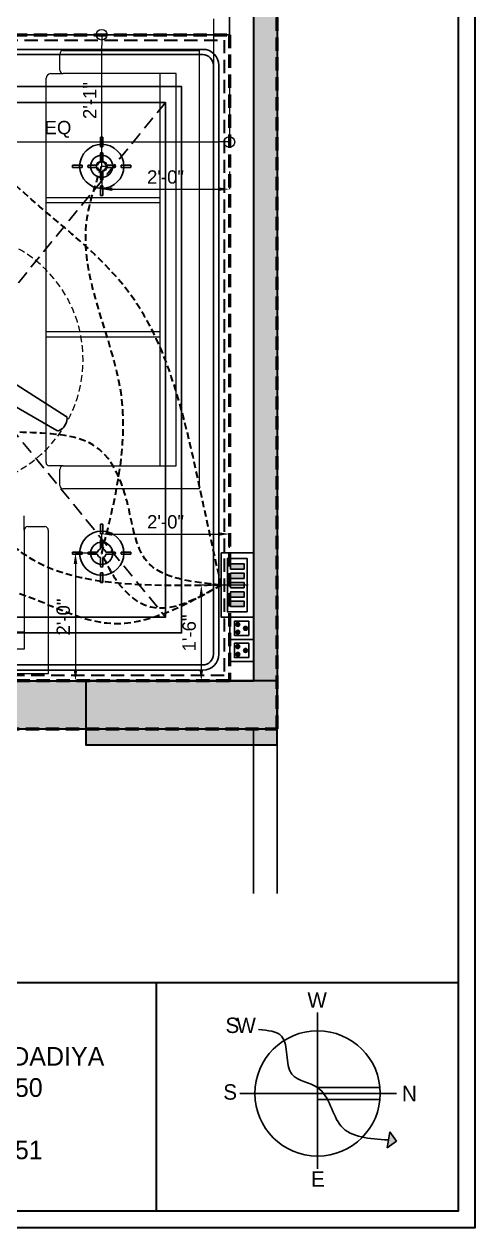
# Model space of a CAD drawing. Header units: inches. Extents: x 50354 to 53215, y -7830 to -6529.
# Drawn here: x 53129.9 to 53214.7, y -7172.9 to -6946.6 of the extents above; entities that cross this region are included whole.
import ezdxf

# ---------------------------------------------------------------- set-up
doc = ezdxf.new("R2010")
doc.units = ezdxf.units.IN
doc.header["$MEASUREMENT"] = 0
doc.header["$PDMODE"] = 2
for name, pattern in [('DASHED', [0.75, 0.5, -0.25]), ('DASHED2', [0.375, 0.25, -0.125]), ('HIDDEN', [0.375, 0.25, -0.125]), ('HIDDEN2', [0.1875, 0.125, -0.0625])]:
    doc.linetypes.add(name, pattern=pattern)
for name, color, linetype in [('A-ST-02 HATCH', 7, 'Continuous'), ('BEAM', 6, 'DASHED'), ('CEILING', 7, 'Continuous'), ('CILINNG', 3, 'Continuous'), ('electriacl', 20, 'Continuous'), ('ELETRICAL', 6, 'Continuous')]:
    doc.layers.add(name, color=color, linetype=linetype)
for name, color, linetype, lineweight in [('DIM', 7, 'Continuous', 18), ('FUR', 252, 'Continuous', 18), ('SK COLUMN', 7, 'Continuous', 30), ('wall', 7, 'Continuous', 30)]:
    doc.layers.add(name, color=color, linetype=linetype, lineweight=lineweight)
doc.layers.add('FUNITURE', color=7, linetype='Continuous', lineweight=15, true_color=0x7d7673)
doc.styles.add('ARIAL', font='arial.ttf')
doc.styles.add('CENTG', font='GOTHIC.TTF')
doc.styles.get("Standard").update_dxf_attribs({"font": 'ARLRDBD.TTF', "height": 3})
doc.dimstyles.new('dim01', dxfattribs={"dimtxt": 5.5, "dimasz": 4, "dimexe": 0, "dimexo": 1, "dimgap": 1, "dimtad": 1, "dimzin": 3, "dimdsep": 46, "dimlunit": 4, "dimtxsty": 'ARIAL', "dimblk": 'ARCHTICK', "dimcen": 4, "dimclrd": 250, "dimclre": 252, "dimclrt": 1, "dimadec": 0, "dimazin": 0, "dimtfac": 1, "dimtix": 1, "dimtmove": 2, "dimatfit": 3, "dimldrblk": 'ARCHTICK', "dimfxl": 1, "dimtolj": 1, "dimtzin": 0, "dimlwd": -1, "dimlwe": -1, "dimarcsym": 0})

# ---------------------------------------------------------------- blocks, each defined once
blk = doc.blocks.new('A$C5F573D35')
at = {"color": 1}
for p, q in [((-0.2, 5.48), (-0.2, 3.67)), ((0.2, 5.48), (0.2, 3.67)), ((-0.2, 2.41), (-0.2, 0.8)), ((0.2, 2.41), (0.2, 0.8)), ((-3.67, 0.2), (-5.48, 0.2)), ((-0.8, 0.2), (-2.41, 0.2)), ((2.41, 0.2), (0.8, 0.2)), ((5.48, 0.2), (3.67, 0.2)), ((-3.67, -0.2), (-5.48, -0.2)), ((-0.8, -0.2), (-2.41, -0.2)), ((-0.2, -0.8), (-0.2, -2.41)), ((0.2, -0.8), (0.2, -2.41)), ((2.41, -0.2), (0.8, -0.2)), ((5.48, -0.2), (3.67, -0.2)), ((-0.2, -3.67), (-0.2, -5.48)), ((0.2, -3.67), (0.2, -5.48))]:
    blk.add_line(p, q, dxfattribs=at)
for radius in [4.15, 2.09]:
    blk.add_circle((0, 0), radius, dxfattribs=at)
for centre, radius, start, end in [((0, 0), 5.48, 87.9033, 92.0967), ((0, 0), 3.68, 86.8732, 93.1268), ((0, 2.41), 0.201, 360, 180), ((0, 0), 5.48, 177.9033, 182.0967), ((0, 0), 3.68, 176.8732, 183.1268), ((-2.41, 0), 0.201, 90, 270), ((0, 0), 0.827, 104.0364, 165.9636), ((0, 0), 0.827, 14.0364, 75.9636), ((2.41, 0), 0.201, 270, 90), ((0, 0), 3.68, 356.8732, 3.1268), ((0, 0), 5.48, 357.9033, 2.0967), ((0, 0), 0.827, 194.0364, 255.9636), ((0, 0), 0.827, 284.0364, 345.9636), ((0, -2.41), 0.201, 180, 0), ((0, 0), 3.68, 266.8732, 273.1268), ((0, 0), 5.48, 267.9033, 272.0967)]:
    blk.add_arc(centre, radius, start, end, dxfattribs=at)
blk = doc.blocks.new('A$C0986755B')
for p, q in [((-3.21, 4.16), (-19.62, 12.7)), ((3.21, 4.16), (19.07, 13.32)), ((-5.21, 0.7), (-21.07, 9.86)), ((5.21, 0.7), (20.81, 10.64)), ((-2.39, 2.54), (-3.28, 3.05)), ((2.39, 2.54), (3.28, 3.05)), ((-3.39, 0.8), (-4.28, 1.32)), ((3.39, 0.8), (4.28, 1.32)), ((-1, -3.34), (-1, -4.36)), ((1, -3.34), (1, -4.36)), ((-2, -4.86), (-1.19, -23.34)), ((2, -4.86), (2, -23.18))]:
    blk.add_line(p, q)
at = {"linetype": 'HIDDEN2', "lineweight": 5, "ltscale": 10}
blk.add_circle((0, 0), 24, dxfattribs=at)
for radius in [3.49, 1.97]:
    blk.add_circle((0, 0), radius)
for centre, radius, start, end in [((-18.61, 10.43), 2.67, 122.7407, 184.0788), ((-19.82, 12.35), 0.4, 60, 126.1022), ((19.27, 12.97), 0.4, 53.8978, 120), ((18.34, 10.9), 2.67, 2.7407, 64.0788), ((-20.87, 10.2), 0.4, 173.8978, 240), ((20.61, 10.98), 0.4, 300, 6.1022), ((-11.03, 6.37), 8.44, 318.5193, 341.4807), ((-3.41, 3.82), 0.4, 341.4807, 60), ((3.41, 3.82), 0.4, 120, 198.5193), ((11.03, 6.37), 8.44, 198.5193, 221.4807), ((-5.01, 1.05), 0.4, 240, 318.5193), ((5.01, 1.05), 0.4, 221.4807, 300), ((-1.6, -4.86), 0.4, 101.4807, 180), ((0, -12.74), 8.44, 78.5193, 101.4807), ((1.6, -4.86), 0.4, 0, 78.5193), ((-0.79, -23.34), 0.4, 180, 246.1022), ((0.27, -21.33), 2.67, 242.7407, 304.0788), ((1.6, -23.18), 0.4, 293.8978, 0)]:
    blk.add_arc(centre, radius, start, end)
blk = doc.blocks.new('_Origin')
at = {"color": 0, "linetype": 'ByBlock', "lineweight": -2}
blk.add_line((0, 0), (-1, 0), dxfattribs=at)
blk.add_circle((0, 0), 0.5, dxfattribs=at)
blk = doc.blocks.new('*D862')
at = {"layer": 'Defpoints', "color": 0, "transparency": 16777216}
for p in [(53144.5, -6948.55), (53144.5, -6948.55), (53144.5, -6973.3)]:
    blk.add_point(p, dxfattribs=at)
at = {"layer": 'DIM', "color": 252, "transparency": 16777216}
for p, q in [((53145.5, -6948.55), (53144.5, -6948.55)), ((53145.5, -6973.3), (53144.5, -6973.3))]:
    blk.add_line(p, q, dxfattribs=at)
at = {"layer": 'DIM', "transparency": 16777216}
blk.add_line((53144.5, -6971.3), (53144.5, -6950.55), dxfattribs=at)
at = {"layer": 'DIM', "transparency": 16777216, "xscale": 2, "yscale": 2, "zscale": 2}
for p, rotation in [((53144.5, -6948.55), 90), ((53144.5, -6973.3), 270)]:
    blk.add_blockref('_Origin', p, dxfattribs=dict(at, rotation=rotation))
at = {"layer": 'DIM', "color": 1, "lineweight": 30, "transparency": 16777216, "insert": (53142.24, -6960.93), "char_height": 2.5, "attachment_point": 5, "rotation": 90, "style": 'ARIAL'}
blk.add_mtext('\\A1;2\'-1"', dxfattribs=at)
blk = doc.blocks.new('_ArchTick')
at = {"color": 0, "linetype": 'ByBlock', "const_width": 0.15}
blk.add_lwpolyline([(-0.5, -0.5), (0.5, 0.5)], dxfattribs=at)
blk = doc.blocks.new('*D901')
at = {"layer": 'Defpoints', "color": 0, "transparency": 16777216}
for p in [(53168.5, -7042.44), (53144.5, -7046.05), (53168.5, -7046.05)]:
    blk.add_point(p, dxfattribs=at)
at = {"layer": 'DIM', "color": 252, "transparency": 16777216}
for p, q in [((53144.5, -7045.05), (53144.5, -7042.44)), ((53168.5, -7045.05), (53168.5, -7042.44))]:
    blk.add_line(p, q, dxfattribs=at)
at = {"layer": 'DIM', "transparency": 16777216}
blk.add_line((53146.5, -7042.44), (53166.5, -7042.44), dxfattribs=at)
for points in [[(53146.5, -7042.11), (53146.5, -7042.77), (53144.5, -7042.44)], [(53166.5, -7042.11), (53166.5, -7042.77), (53168.5, -7042.44)]]:
    blk.add_solid(points, dxfattribs=at)
at = {"layer": 'DIM', "color": 1, "lineweight": 30, "transparency": 16777216, "insert": (53156.5, -7040.16), "char_height": 2.5, "attachment_point": 5, "style": 'ARIAL'}
blk.add_mtext('\\A1;2\'-0"', dxfattribs=at)
blk = doc.blocks.new('*D902')
at = {"layer": 'Defpoints', "color": 0, "transparency": 16777216}
for p in [(53144.5, -7046.05), (53139.57, -7070.05), (53144.5, -7070.05)]:
    blk.add_point(p, dxfattribs=at)
at = {"layer": 'DIM', "color": 252, "transparency": 16777216}
for p, q in [((53143.5, -7046.05), (53139.57, -7046.05)), ((53143.5, -7070.05), (53139.57, -7070.05))]:
    blk.add_line(p, q, dxfattribs=at)
at = {"layer": 'DIM', "transparency": 16777216}
blk.add_line((53139.57, -7048.05), (53139.57, -7068.05), dxfattribs=at)
for points in [[(53139.24, -7048.05), (53139.9, -7048.05), (53139.57, -7046.05)], [(53139.24, -7068.05), (53139.9, -7068.05), (53139.57, -7070.05)]]:
    blk.add_solid(points, dxfattribs=at)
at = {"layer": 'DIM', "color": 1, "lineweight": 30, "transparency": 16777216, "insert": (53137.29, -7058.05), "char_height": 2.5, "attachment_point": 5, "rotation": 90, "style": 'ARIAL'}
blk.add_mtext('\\A1;2\'-0"', dxfattribs=at)
blk = doc.blocks.new('*D853')
at = {"layer": 'Defpoints', "color": 0, "transparency": 16777216}
for p in [(53144.5, -6973.3), (53168.5, -6973.3), (53168.5, -6977.59)]:
    blk.add_point(p, dxfattribs=at)
at = {"layer": 'DIM', "color": 252, "transparency": 16777216}
for p, q in [((53144.5, -6974.3), (53144.5, -6977.59)), ((53168.5, -6974.3), (53168.5, -6977.59))]:
    blk.add_line(p, q, dxfattribs=at)
at = {"layer": 'DIM', "transparency": 16777216}
blk.add_line((53146.5, -6977.59), (53166.5, -6977.59), dxfattribs=at)
for points in [[(53146.5, -6977.26), (53146.5, -6977.93), (53144.5, -6977.59)], [(53166.5, -6977.26), (53166.5, -6977.93), (53168.5, -6977.59)]]:
    blk.add_solid(points, dxfattribs=at)
at = {"layer": 'DIM', "color": 1, "lineweight": 30, "transparency": 16777216, "insert": (53156.5, -6975.32), "char_height": 2.5, "attachment_point": 5, "style": 'ARIAL'}
blk.add_mtext('\\A1;2\'-0"', dxfattribs=at)
blk = doc.blocks.new('*D854')
at = {"layer": 'Defpoints', "color": 0, "transparency": 16777216}
for p in [(53110.75, -6956.13), (53168.5, -6956.13), (53168.5, -6968.72)]:
    blk.add_point(p, dxfattribs=at)
at = {"layer": 'DIM', "color": 252, "transparency": 16777216}
for p, q in [((53110.75, -6957.13), (53110.75, -6968.72)), ((53168.5, -6957.13), (53168.5, -6968.72))]:
    blk.add_line(p, q, dxfattribs=at)
at = {"layer": 'DIM', "transparency": 16777216}
blk.add_line((53112.75, -6968.72), (53166.5, -6968.72), dxfattribs=at)
at = {"layer": 'DIM', "transparency": 16777216, "xscale": 2, "yscale": 2, "zscale": 2, "rotation": 180}
blk.add_blockref('_Origin', (53110.75, -6968.72), dxfattribs=at)
at = {"layer": 'DIM', "transparency": 16777216, "xscale": 2, "yscale": 2, "zscale": 2}
blk.add_blockref('_Origin', (53168.5, -6968.72), dxfattribs=at)
at = {"layer": 'DIM', "color": 1, "lineweight": 30, "transparency": 16777216, "insert": (53136.28, -6966.35), "char_height": 2.5, "attachment_point": 5, "style": 'ARIAL'}
blk.add_mtext('\\A1;EQ', dxfattribs=at)
blk = doc.blocks.new('A$C098C3DE6')
h = blk.add_hatch(color=252)
h.paths.add_polyline_path([(4.5, 3.22), (3, 3.22), (3, -0.54), (4.5, -0.54)])
h.paths.add_polyline_path([(7.12, 3.22), (5.62, 3.22), (5.62, -0.54), (7.12, -0.54)])
h.paths.add_polyline_path([(9.75, 3.22), (8.25, 3.22), (8.25, -0.54), (9.75, -0.54)])
h.paths.add_polyline_path([(10.87, -0.54), (12.37, -0.54), (12.37, 3.22), (10.87, 3.22)])
h.paths.add_polyline_path([(15, 3.22), (13.5, 3.22), (13.5, -0.54), (15, -0.54)])
for points in [[(18, 5.84), (0, 5.84), (0, -3.16), (18, -3.16)], [(16.5, 4.09), (1.5, 4.09), (1.5, -1.41), (16.5, -1.41)], [(4.5, 3.22), (3, 3.22), (3, -0.54), (4.5, -0.54)], [(7.12, 3.22), (5.62, 3.22), (5.62, -0.54), (7.12, -0.54)], [(9.75, 3.22), (8.25, 3.22), (8.25, -0.54), (9.75, -0.54)], [(10.87, 3.22), (12.37, 3.22), (12.37, -0.54), (10.87, -0.54)], [(13.5, 3.22), (15, 3.22), (15, -0.54), (13.5, -0.54)]]:
    blk.add_lwpolyline(points, close=True)
blk = doc.blocks.new('A$C2A2F43BF')
at = {"layer": 'ELETRICAL', "xscale": 0.8240838502533734, "yscale": 0.8240838502533734, "zscale": 0.8240838502533734}
blk.add_blockref('A$C098C3DE6', (-2.88, 0.78), dxfattribs=at)
blk = doc.blocks.new('A$C70B576B2')
h = blk.add_hatch(color=252)
edge = h.paths.add_edge_path()
edge.add_arc((2.75, 3), 0.75, 0, 360)
edge = h.paths.add_edge_path()
edge.add_arc((5.75, 3), 0.75, 0, 360)
edge = h.paths.add_edge_path()
edge.add_arc((4.25, 6), 0.75, 0, 360)
for points in [[(8.5, 9), (0, 9), (0, 0), (8.5, 0)], [(7, 7.25), (1.5, 7.25), (1.5, 1.75), (7, 1.75)]]:
    blk.add_lwpolyline(points, close=True)
for centre in [(4.25, 6), (2.75, 3), (5.75, 3)]:
    blk.add_circle(centre, 0.75)
blk = doc.blocks.new('*D883')
at = {"layer": 'Defpoints', "color": 0, "transparency": 16777216}
for p in [(53173, -7052.05), (53163.22, -7070.05), (53173, -7070.05)]:
    blk.add_point(p, dxfattribs=at)
at = {"layer": 'DIM', "color": 252, "transparency": 16777216}
for p, q in [((53172, -7052.05), (53163.22, -7052.05)), ((53172, -7070.05), (53163.22, -7070.05))]:
    blk.add_line(p, q, dxfattribs=at)
at = {"layer": 'DIM', "transparency": 16777216}
blk.add_line((53163.22, -7054.05), (53163.22, -7068.05), dxfattribs=at)
for points in [[(53162.89, -7054.05), (53163.56, -7054.05), (53163.22, -7052.05)], [(53162.89, -7068.05), (53163.56, -7068.05), (53163.22, -7070.05)]]:
    blk.add_solid(points, dxfattribs=at)
at = {"layer": 'DIM', "color": 1, "lineweight": 30, "transparency": 16777216, "insert": (53160.95, -7061.05), "char_height": 2.5, "attachment_point": 5, "rotation": 90, "style": 'ARIAL'}
blk.add_mtext('\\A1;1\'-6"', dxfattribs=at)
blk = doc.blocks.new('grsegregr')
at = {"layer": 'FUR', "ltscale": 20}
for p, q in [((50869.72, -6951.54), (50895.28, -6951.54)), ((50895.28, -6951.54), (50895.28, -7033.96)), ((50869.07, -6955.22), (50869.07, -6952.19)), ((50867.34, -6955.87), (50869.72, -6955.87)), ((50890.95, -6955.87), (50869.72, -6955.87)), ((50890.95, -7029.63), (50890.95, -6955.87)), ((50866.47, -7028.98), (50866.47, -6956.74)), ((50866.47, -6979.14), (50887.91, -6979.14)), ((50866.47, -6980.13), (50887.91, -6980.13)), ((50866.47, -7004.38), (50887.91, -7004.38)), ((50866.47, -7005.37), (50887.91, -7005.37)), ((50869.72, -7029.63), (50867.12, -7029.63)), ((50869.07, -7033.31), (50869.07, -7030.28)), ((50869.72, -7029.63), (50890.95, -7029.63)), ((50895.28, -7033.96), (50869.72, -7033.96)), ((50862.35, -7041.74), (50862.35, -7039.01)), ((50862.35, -7041.74), (50862.35, -7064.09)), ((50866.22, -7041.06), (50863.03, -7041.06)), ((50866.91, -7068.65), (50866.91, -7041.74)), ((50862.35, -7064.09), (50784.71, -7064.09)), ((50780.15, -7068.65), (50866.91, -7068.65))]:
    blk.add_line(p, q, dxfattribs=at)
for points, const_width in [([(50887.91, -7029.63), (50887.91, -6955.87)], 0.271), ([(50862.35, -7060.89), (50784.71, -7060.89)], 0.285)]:
    blk.add_lwpolyline(points, dxfattribs=dict(at, const_width=const_width))
for centre, radius, start, end in [((50869.72, -6952.19), 0.65, 90, 180), ((50867.34, -6956.74), 0.867, 90, 180), ((50869.72, -6955.22), 0.65, 180, 270), ((50867.12, -7028.98), 0.65, 180, 270), ((50869.72, -7030.28), 0.65, 90, 180), ((50869.72, -7033.31), 0.65, 180, 270), ((50863.03, -7041.74), 0.684, 90, 180), ((50866.22, -7041.74), 0.684, 0, 90)]:
    blk.add_arc(centre, radius, start, end, dxfattribs=at)

msp = doc.modelspace()

# ---------------------------------------------------------------- hatches: boundary and pattern name
msp.add_hatch(color=1).paths.add_polyline_path([(53198.13244, -7157.87205), (53199.91699, -7156.63022), (53198.67517, -7154.84567)])
at = {"layer": 'A-ST-02 HATCH', "ltscale": 5, "true_color": 0x636466, "transparency": 33554687}
h = msp.add_hatch(color=251, dxfattribs=at)
h.dxf.hatch_style = 1
h.paths.add_polyline_path([(52974.50219, -6622.55013), (53028.50219, -6622.55013), (53028.50219, -6646.55013), (53033.00219, -6646.55013), (53033.00219, -6618.05013), (52911.50219, -6618.05013), (52911.50219, -6646.55013), (52916.00219, -6646.55013), (52916.00219, -6622.55013), (52970.00219, -6622.55013), (52970.00219, -6783.05013), (52974.50219, -6783.05013)])
h.paths.add_polyline_path([(53177.50219, -6939.55013), (53173.00219, -6939.55013), (53173.00219, -7070.05013), (53023.00219, -7070.05013), (53023.00219, -7079.05013), (53177.50219, -7079.05013)])
h.paths.add_polyline_path([(52981.00219, -6939.55013), (52976.50219, -6939.55013), (52976.50219, -7079.05013), (52981.00219, -7079.05013)])
h.paths.add_polyline_path([(52976.50219, -6992.05013), (52952.50219, -6992.05013), (52952.50219, -6996.55013), (52976.50219, -6996.55013)])
h.paths.add_polyline_path([(52976.50219, -7074.55013), (52952.50219, -7074.55013), (52952.50219, -7079.05013), (52976.50219, -7079.05013)])
h.paths.add_polyline_path([(52896.50219, -6917.55013), (52892.00219, -6917.55013), (52892.00219, -6944.05013), (52946.50219, -6944.05013), (52946.50219, -6939.55013), (52896.50219, -6939.55013)])
h.paths.add_polyline_path([(53057.50219, -6835.55013), (53099.00219, -6835.55013), (53099.00219, -6819.05013), (53094.50219, -6819.05013), (53094.50219, -6831.05013), (53015.00219, -6831.05013), (53015.00219, -6813.05013), (53010.50219, -6813.05013), (53010.50219, -6835.55013), (53053.00219, -6835.55013), (53053.00219, -6944.05013), (53069.50219, -6944.05013), (53069.50219, -6939.55013), (53057.50219, -6939.55013)])
h.paths.add_polyline_path([(52934.00219, -6778.55013), (52929.50219, -6778.55013), (52929.50219, -6831.05013), (52883.00219, -6831.05013), (52883.00219, -6835.55013), (52892.00219, -6835.55013), (52892.00219, -6859.95013), (52896.50219, -6859.95013), (52896.50219, -6835.55013), (52934.00219, -6835.55013)])
h.paths.add_polyline_path([(53099.00219, -6642.05013), (53094.50219, -6642.05013), (53094.50219, -6778.55013), (53010.50219, -6778.55013), (53010.50219, -6783.05013), (53094.50219, -6783.05013), (53094.50219, -6795.05013), (53099.00219, -6795.05013), (53099.00219, -6783.05013)])
h.paths.add_polyline_path([(52845.50219, -6642.05013), (52845.50219, -6831.05013), (52836.50219, -6831.05013), (52836.50219, -6835.55013), (52859.00219, -6835.55013), (52859.00219, -6831.05013), (52850.00219, -6831.05013), (52850.00219, -6783.05013), (52899.50219, -6783.05013), (52899.50219, -6778.55013), (52850.00219, -6778.55013), (52850.00219, -6642.05013)])
at = {"layer": 'SK COLUMN', "lineweight": 30}
h = msp.add_hatch(color=1, dxfattribs=at)
h.dxf.hatch_style = 1
h.paths.add_polyline_path([(53141.50219, -7070.05013), (53141.50219, -7082.05013), (53177.50219, -7082.05013), (53177.50219, -7070.05013)])

# ---------------------------------------------------------------- linework, layer by layer
for p, q in [((53185.08248, -7132.39861), (53185.08248, -7161.78223)), ((53199.92048, -7147.63044), (53170.44774, -7147.63044)), ((53196.80883, -7146.51503), (53185.08248, -7146.51503)), ((53196.80883, -7148.74586), (53185.08248, -7148.74586))]:
    msp.add_line(p, q)
at = {"color": 1}
for p, q in [((53198.67517, -7154.84567), (53198.13244, -7157.87205)), ((53198.67517, -7154.84567), (53199.91699, -7156.63022)), ((53198.13244, -7157.87205), (53199.91699, -7156.63022))]:
    msp.add_line(p, q, dxfattribs=at)
msp.add_ellipse((53185.08248, -7147.63044), major_axis=(-8.32921, 8.32921), ratio=1, start_param=2.35619449, end_param=8.639379797)
msp.add_open_spline([(53173.99415, -7135.62374), (53175.72231, -7135.77126), (53180.29139, -7136.16129), (53178.18112, -7145.0596), (53187.17874, -7145.80791), (53188.1714, -7155.73779), (53194.838, -7156.15142), (53198.29257, -7156.36575)], degree=3, knots=[0, 0, 0, 0, 0.440571378, 1.1648269, 1.696599756, 2.528498574, 3.423215302, 3.423215302, 3.423215302, 3.423215302], dxfattribs=at)
at = {"layer": 'BEAM', "color": 240, "lineweight": 53, "ltscale": 5, "true_color": 0xed1f24}
msp.add_lwpolyline([(52826.75219, -6835.55013), (52892.00219, -6835.55013), (52892.00219, -6944.05013), (52976.50219, -6944.05013), (52976.50219, -7079.05013), (53177.50219, -7079.05013), (53177.50219, -6936.55013), (53057.50219, -6936.55013), (53057.50219, -6835.55013), (53099.00219, -6835.55013), (53099.00219, -6642.05013), (52976.75219, -6642.05013), (52976.75219, -6618.05013), (52967.75219, -6618.05013), (52967.75219, -6642.05013), (52843.25219, -6642.05013), (52843.25219, -6826.55013), (52826.75219, -6826.55013)], dxfattribs=at)
msp.add_lwpolyline([(52985.50219, -6948.55013), (53168.50219, -6948.55013), (53168.50219, -7070.05013), (52985.50219, -7070.05013)], close=True, dxfattribs=at)
at = {"layer": 'CEILING', "ltscale": 5}
msp.add_lwpolyline([(53053.00219, -6936.55013), (52904.00219, -6936.55013), (52904.00219, -6938.23657), (52904.00219, -6939.55013), (52981.00219, -6939.55013), (52981.00219, -6948.55013), (53168.50219, -6948.55013), (53168.50219, -6944.05013), (53053.00219, -6944.05013)], close=True, dxfattribs=at)
for points in [[(52991.50219, -6951.30013), (53163.50219, -6951.30013, -0.414213562), (53166.50219, -6954.30013), (53166.50219, -7065.05013, -0.414213562), (53163.50219, -7068.05013), (52991.50219, -7068.05013, -0.414213562), (52988.50219, -7065.05013), (52988.50219, -6954.30013, -0.414213562)], [(52991.50219, -6952.30013), (53163.50219, -6952.30013, -0.414213562), (53165.50219, -6954.30013), (53165.50219, -7065.05013, -0.414213562), (53163.50219, -7067.05013), (52991.50219, -7067.05013, -0.414213562), (52989.50219, -7065.05013), (52989.50219, -6954.30013, -0.414213562)]]:
    msp.add_lwpolyline(points, format="xyb", close=True, dxfattribs=at)
at = {"layer": 'CEILING', "color": 124, "ltscale": 5}
for points in [[(52995.50219, -6958.30013), (53159.50219, -6958.30013), (53159.50219, -7061.05013), (52995.50219, -7061.05013)], [(52998.50219, -6961.30013), (53156.50219, -6961.30013), (53156.50219, -7058.05013), (52998.50219, -7058.05013)]]:
    msp.add_lwpolyline(points, close=True, dxfattribs=at)
at = {"layer": 'CILINNG', "color": 2, "linetype": 'HIDDEN', "lineweight": 30, "ltscale": 10}
msp.add_lwpolyline([(52987.50219, -6949.55013), (53167.50219, -6949.55013), (53167.50219, -7069.05013), (52987.50219, -7069.05013)], close=True, dxfattribs=at)
at = {"layer": 'electriacl', "color": 187, "linetype": 'HIDDEN2', "lineweight": 30, "ltscale": 10, "true_color": 0x4a328b}
for points in [[(53166.95862, -7052.05013), (53163.3215, -7035.53805), (53149.68539, -6997.09059), (53127.0168, -6975.63023), (53110.75219, -6956.55013)], [(53144.50219, -7046.05013), (53148.12707, -7015.9209), (53141.60601, -6984.32054), (53144.50219, -6973.30013)], [(53166.95862, -7052.05013), (53129.86933, -7046.19876), (53101.3731, -7006.11118), (53074.95082, -6981.29232), (53077.50219, -6974.80013)], [(53166.95862, -7052.05013), (53153.02086, -7047.59971), (53149.26159, -7036.33142), (53142.84094, -7025.68212), (53118.72983, -7019.98322), (53117.00219, -7009.67513)], [(53077.50219, -7046.05013), (53092.89226, -7054.58083), (53123.4126, -7052.16991), (53146.16893, -7059.22948), (53166.95862, -7052.05013)], [(53166.95862, -7052.05013), (53152.912, -7055.93586), (53147.71883, -7051.75206), (53144.50219, -7046.05013)]]:
    msp.add_spline(points, degree=3, dxfattribs=at)
at = {"layer": 'ELETRICAL', "color": 7, "linetype": 'DASHED2', "ltscale": 10}
for points in [[(53156.50219, -6961.30013), (53077.50219, -7058.05013)], [(53077.50219, -6961.30013), (53156.50219, -7058.05013)]]:
    msp.add_lwpolyline(points, dxfattribs=at)
at = {"layer": 'FUNITURE', "ltscale": 5}
msp.add_lwpolyline([(53165.50219, -6945.55013), (53165.50219, -6977.74464)], dxfattribs=at)
at = {"layer": 'SK COLUMN', "lineweight": 30}
msp.add_lwpolyline([(53177.50219, -7082.05013), (53177.50219, -7070.05013), (53141.50219, -7070.05013), (53141.50219, -7082.05013)], close=True, dxfattribs=at)
at = {"layer": 'wall', "ltscale": 20}
for p, q in [((53173.00219, -6939.55013), (53173.00219, -7070.05013)), ((53177.50219, -6939.55013), (53177.50219, -7079.05013)), ((53023.00219, -7070.05013), (53173.00219, -7070.05013)), ((53023.00219, -7079.05013), (53177.50219, -7079.05013))]:
    msp.add_line(p, q, dxfattribs=at)
at = {"layer": 'wall', "lineweight": -3, "ltscale": 20}
for p, q in [((53025.25219, -7079.05013), (53173.00219, -7079.05013)), ((53173.00219, -7110.02093), (53173.00219, -7079.05013)), ((53177.50219, -7110.02093), (53177.50219, -7079.05013))]:
    msp.add_line(p, q, dxfattribs=at)
at = {"layer": 'wall', "color": 0, "lineweight": 30}
for p, q in [((53154.70917, -7126.75514), (53154.70917, -7169.78051)), ((53211.51327, -7169.78051), (52802.87546, -7169.78051))]:
    msp.add_line(p, q, dxfattribs=at)
for points in [[(52799.73655, -6574.90827), (53214.65218, -6574.90827), (53214.65218, -7172.91942), (52799.73655, -7172.91942)], [(52802.87546, -6578.04718), (53211.51327, -6578.04718), (53211.51327, -7169.78051), (52802.87546, -7169.78051)], [(52802.87546, -7126.75514), (53211.51327, -7126.75514), (53211.51327, -7169.78051), (52802.87546, -7169.78051)]]:
    msp.add_lwpolyline(points, close=True, dxfattribs=at)

# ---------------------------------------------------------------- block references
at = {"layer": 'electriacl', "xscale": 0.8148539097295469, "yscale": 0.8148539097295469, "zscale": 0.8148539097295469, "rotation": 270}
msp.add_blockref('A$C2A2F43BF', (53168.4494, -7048.35391), dxfattribs=at)
at = {"layer": 'ELETRICAL', "ltscale": 8, "xscale": -1}
for p in [(53144.50219, -6973.30013), (53144.50219, -7046.05013)]:
    msp.add_blockref('A$C5F573D35', p, dxfattribs=at)
at = {"layer": 'ELETRICAL', "ltscale": 8, "xscale": -1, "rotation": 180}
msp.add_blockref('A$C0986755B', (53117.00219, -7009.67513), dxfattribs=at)
at = {"layer": 'ELETRICAL', "xscale": 0.4894150334963983, "yscale": 0.4894150334963983, "zscale": 0.4894150334963983, "rotation": 270}
for p in [(53168.59745, -7058.0937), (53168.59745, -7062.25373)]:
    msp.add_blockref('A$C70B576B2', p, dxfattribs=at)
at = {"layer": 'FUNITURE'}
msp.add_blockref('grsegregr', (2267.56288, 0), dxfattribs=at)

# ---------------------------------------------------------------- texts
at = {"style": 'CENTG'}
for s, p in [('W', (53183.16656, -7131.50328)), ('S', (53167.35427, -7148.80492)), ('N', (53200.94438, -7149.09203)), ('E', (53183.84253, -7165.17242))]:
    msp.add_text(s, height=2.89882, dxfattribs=at).set_placement(p)
at = {"color": 1, "style": 'CENTG'}
for s, p in [('S', (53167.76335, -7136.26774)), ('W', (53169.81888, -7136.27875))]:
    msp.add_text(s, height=2.89882, dxfattribs=at).set_placement(p)
at = {"layer": 'CEILING', "insert": (53096.67635, -7138.90195), "char_height": 3.515625, "width": 85.1643151, "attachment_point": 1}
msp.add_mtext('AR. TIRTH RADADIYA\\P+91 92972 88450\\PAR. RAJ MODI \\P+91 84697 04351', dxfattribs=at)

# ---------------------------------------------------------------- dimensions: what is measured, and where the dimension line sits
at = {"layer": 'DIM', "color": 6, "lineweight": 30}
for base, p1, p2, override, picture, middle in [((53144.4985165164, -6948.5501272646), (53144.4985165159, -6973.3001272646), (53144.4985165159, -6948.5501272646), {"dimtxt": 2.5, "dimasz": 2, "dimdec": 1, "dimblk1": 'Origin', "dimblk2": 'Origin', "dimsah": 1, "dimclrd": 256, "dimfxl": 0.125}, '*D862', (53142.2434005545, -6960.9251272646)), ((53139.56928, -7070.05013), (53144.50219, -7046.05013), (53144.50219, -7070.05013), {"dimtxt": 2.5, "dimasz": 2, "dimdec": 1, "dimsah": 1, "dimclrd": 256, "dimfxl": 0.125}, '*D902', (53137.29285, -7058.05013)), ((53163.223, -7070.05013), (53173.00219, -7052.05013), (53173.00219, -7070.05013), {"dimtxt": 2.5, "dimasz": 2, "dimdec": 1, "dimsah": 1, "dimclrd": 256, "dimfxl": 0.125}, '*D883', (53160.94657, -7061.05013))]:
    dim = msp.add_linear_dim(base=base, p1=p1, p2=p2, angle=90, dimstyle='dim01', override=override, dxfattribs=at)
    dim.commit()
    dim.dimension.update_dxf_attribs({"geometry": picture, "text_midpoint": middle})
dim = msp.add_linear_dim(base=(53168.50219, -6968.72231), p1=(53110.75219, -6956.12846), p2=(53168.50219, -6956.12846), text='EQ', dimstyle='dim01', override={"dimtxt": 2.5, "dimasz": 2, "dimdec": 1, "dimblk1": 'Origin', "dimblk2": 'Origin', "dimsah": 1, "dimclrd": 256, "dimfxl": 0.125}, dxfattribs=at)
dim.commit()
dim.dimension.update_dxf_attribs({"geometry": '*D854', "text_midpoint": (53136.28002, -6966.35294), "dimtype": 160})
for base, p1, p2, picture, middle in [((53168.50219, -6977.59183), (53144.50219, -6973.30013), (53168.50219, -6973.30013), '*D853', (53156.50219, -6975.31539)), ((53168.50219, -7042.43911), (53144.50219, -7046.05013), (53168.50219, -7046.05013), '*D901', (53156.50219, -7040.16268))]:
    dim = msp.add_linear_dim(base=base, p1=p1, p2=p2, dimstyle='dim01', override={"dimtxt": 2.5, "dimasz": 2, "dimdec": 1, "dimsah": 1, "dimclrd": 256, "dimfxl": 0.125}, dxfattribs=at)
    dim.commit()
    dim.dimension.update_dxf_attribs({"geometry": picture, "text_midpoint": middle})

doc.saveas('drawing.dxf')
